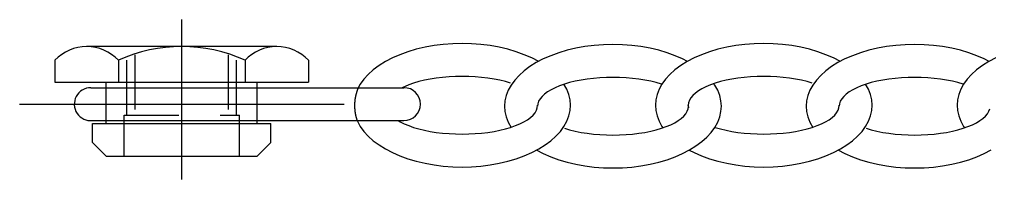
# Model space of a CAD drawing. Extents: x 88 to 321, y 172 to 272.
# Drawn here: x 142.76 to 178.11, y 259.13 to 264.97 of the extents above; entities that cross this region are included whole.
import ezdxf

# ---------------------------------------------------------------- set-up
doc = ezdxf.new("R2010")
doc.units = 0
doc.linetypes.add('CENTER', pattern=[17.5, 13, -1.5, 1.5, -1.5])
doc.linetypes.add('DASHED', pattern=[3.5, 2, -1.5])
doc.layers.get('0').update_dxf_attribs({"linetype": 'CONTINUOUS'})
doc.layers.add('CENTER', color=1, linetype='CENTER')

msp = doc.modelspace()

# ---------------------------------------------------------------- linework, layer by layer
at = {"color": 7, "linetype": 'CONTINUOUS'}
for p, q in [((158.893, 264.087), (158.549, 264.079)), ((159.237, 264.079), (158.893, 264.087)), ((169.885, 264.087), (169.541, 264.079)), ((170.229, 264.079), (169.885, 264.087)), ((152.14, 263.978), (145.212, 263.978)), ((156.918, 263.786), (156.628, 263.68)), ((157.224, 263.877), (156.918, 263.786)), ((157.542, 263.952), (157.224, 263.877)), ((157.871, 264.011), (157.542, 263.952)), ((158.207, 264.053), (157.871, 264.011)), ((158.549, 264.079), (158.207, 264.053)), ((159.579, 264.053), (159.237, 264.079)), ((159.916, 264.011), (159.579, 264.053)), ((160.244, 263.952), (159.916, 264.011)), ((160.563, 263.877), (160.244, 263.952)), ((160.868, 263.786), (160.563, 263.877)), ((161.159, 263.68), (160.868, 263.786)), ((162.414, 263.75), (162.123, 263.645)), ((162.72, 263.841), (162.414, 263.75)), ((163.038, 263.916), (162.72, 263.841)), ((163.367, 263.975), (163.038, 263.916)), ((163.703, 264.017), (163.367, 263.975)), ((164.045, 264.043), (163.703, 264.017)), ((164.389, 264.052), (164.045, 264.043)), ((164.733, 264.043), (164.389, 264.052)), ((165.075, 264.017), (164.733, 264.043)), ((165.411, 263.975), (165.075, 264.017)), ((165.74, 263.916), (165.411, 263.975)), ((166.058, 263.841), (165.74, 263.916)), ((166.364, 263.75), (166.058, 263.841)), ((166.655, 263.645), (166.364, 263.75)), ((167.91, 263.786), (167.619, 263.68)), ((168.216, 263.877), (167.91, 263.786)), ((168.534, 263.952), (168.216, 263.877)), ((168.863, 264.011), (168.534, 263.952)), ((169.199, 264.053), (168.863, 264.011)), ((169.541, 264.079), (169.199, 264.053)), ((170.571, 264.053), (170.229, 264.079)), ((170.907, 264.011), (170.571, 264.053)), ((171.236, 263.952), (170.907, 264.011)), ((171.554, 263.877), (171.236, 263.952)), ((171.86, 263.786), (171.554, 263.877)), ((172.151, 263.68), (171.86, 263.786)), ((173.406, 263.75), (173.115, 263.645)), ((173.712, 263.841), (173.406, 263.75)), ((174.03, 263.916), (173.712, 263.841)), ((174.359, 263.975), (174.03, 263.916)), ((174.695, 264.017), (174.359, 263.975)), ((175.037, 264.043), (174.695, 264.017)), ((175.381, 264.052), (175.037, 264.043)), ((175.725, 264.043), (175.381, 264.052)), ((176.067, 264.017), (175.725, 264.043)), ((176.403, 263.975), (176.067, 264.017)), ((176.732, 263.916), (176.403, 263.975)), ((177.05, 263.841), (176.732, 263.916)), ((177.356, 263.75), (177.05, 263.841)), ((177.647, 263.645), (177.356, 263.75)), ((144.057, 263.478), (144.057, 262.678)), ((146.367, 263.478), (146.367, 262.678)), ((150.985, 263.478), (150.985, 262.678)), ((153.295, 263.478), (153.295, 262.678)), ((156.1, 263.428), (155.867, 263.284)), ((156.354, 263.561), (156.1, 263.428)), ((156.628, 263.68), (156.354, 263.561)), ((161.432, 263.561), (161.159, 263.68)), ((161.596, 263.393), (161.363, 263.248)), ((161.686, 263.428), (161.432, 263.561)), ((161.85, 263.525), (161.596, 263.393)), ((162.123, 263.645), (161.85, 263.525)), ((166.928, 263.525), (166.655, 263.645)), ((167.092, 263.428), (166.859, 263.284)), ((167.103, 263.434), (166.928, 263.525)), ((167.346, 263.561), (167.092, 263.428)), ((167.619, 263.68), (167.346, 263.561)), ((172.424, 263.561), (172.151, 263.68)), ((172.588, 263.393), (172.355, 263.248)), ((172.678, 263.428), (172.424, 263.561)), ((172.842, 263.525), (172.588, 263.393)), ((173.115, 263.645), (172.842, 263.525)), ((177.92, 263.525), (177.647, 263.645)), ((178.084, 263.428), (177.851, 263.284)), ((178.095, 263.434), (177.92, 263.525)), ((178.338, 263.561), (178.084, 263.428)), ((155.658, 263.128), (155.472, 262.962)), ((155.867, 263.284), (155.658, 263.128)), ((161.153, 263.092), (160.968, 262.927)), ((161.363, 263.248), (161.153, 263.092)), ((166.649, 263.128), (166.464, 262.962)), ((166.859, 263.284), (166.649, 263.128)), ((172.145, 263.092), (171.96, 262.927)), ((172.355, 263.248), (172.145, 263.092)), ((177.641, 263.128), (177.456, 262.962)), ((177.851, 263.284), (177.641, 263.128)), ((144.057, 262.678), (153.295, 262.678)), ((145.926, 262.478), (145.926, 262.678)), ((151.426, 262.478), (151.426, 262.678)), ((155.313, 262.788), (155.181, 262.607)), ((155.472, 262.962), (155.313, 262.788)), ((157.316, 262.698), (157.126, 262.642)), ((157.518, 262.747), (157.316, 262.698)), ((157.731, 262.789), (157.518, 262.747)), ((157.953, 262.824), (157.731, 262.789)), ((158.181, 262.852), (157.953, 262.824)), ((158.416, 262.871), (158.181, 262.852)), ((158.654, 262.883), (158.416, 262.871)), ((158.893, 262.887), (158.654, 262.883)), ((159.133, 262.883), (158.893, 262.887)), ((159.371, 262.871), (159.133, 262.883)), ((159.605, 262.852), (159.371, 262.871)), ((159.834, 262.824), (159.605, 262.852)), ((160.055, 262.789), (159.834, 262.824)), ((160.268, 262.747), (160.055, 262.789)), ((160.471, 262.698), (160.268, 262.747)), ((160.661, 262.642), (160.471, 262.698)), ((160.809, 262.752), (160.677, 262.571)), ((160.968, 262.927), (160.809, 262.752)), ((163.014, 262.711), (162.812, 262.662)), ((163.227, 262.753), (163.014, 262.711)), ((163.449, 262.788), (163.227, 262.753)), ((163.677, 262.816), (163.449, 262.788)), ((163.912, 262.836), (163.677, 262.816)), ((164.149, 262.848), (163.912, 262.836)), ((164.389, 262.852), (164.149, 262.848)), ((164.629, 262.848), (164.389, 262.852)), ((164.867, 262.836), (164.629, 262.848)), ((165.101, 262.816), (164.867, 262.836)), ((165.33, 262.788), (165.101, 262.816)), ((165.551, 262.753), (165.33, 262.788)), ((165.764, 262.711), (165.551, 262.753)), ((165.966, 262.662), (165.764, 262.711)), ((166.305, 262.788), (166.173, 262.607)), ((166.464, 262.962), (166.305, 262.788)), ((168.308, 262.698), (168.117, 262.642)), ((168.51, 262.747), (168.308, 262.698)), ((168.723, 262.789), (168.51, 262.747)), ((168.944, 262.824), (168.723, 262.789)), ((169.173, 262.852), (168.944, 262.824)), ((169.407, 262.871), (169.173, 262.852)), ((169.645, 262.883), (169.407, 262.871)), ((169.885, 262.887), (169.645, 262.883)), ((170.125, 262.883), (169.885, 262.887)), ((170.363, 262.871), (170.125, 262.883)), ((170.597, 262.852), (170.363, 262.871)), ((170.826, 262.824), (170.597, 262.852)), ((171.047, 262.789), (170.826, 262.824)), ((171.26, 262.747), (171.047, 262.789)), ((171.462, 262.698), (171.26, 262.747)), ((171.653, 262.642), (171.462, 262.698)), ((171.801, 262.752), (171.669, 262.571)), ((171.96, 262.927), (171.801, 262.752)), ((174.006, 262.711), (173.804, 262.662)), ((174.219, 262.753), (174.006, 262.711)), ((174.44, 262.788), (174.219, 262.753)), ((174.669, 262.816), (174.44, 262.788)), ((174.903, 262.836), (174.669, 262.816)), ((175.141, 262.848), (174.903, 262.836)), ((175.381, 262.852), (175.141, 262.848)), ((175.621, 262.848), (175.381, 262.852)), ((175.858, 262.836), (175.621, 262.848)), ((176.093, 262.816), (175.858, 262.836)), ((176.321, 262.788), (176.093, 262.816)), ((176.543, 262.753), (176.321, 262.788)), ((176.756, 262.711), (176.543, 262.753)), ((176.958, 262.662), (176.756, 262.711)), ((177.297, 262.788), (177.165, 262.607)), ((177.456, 262.962), (177.297, 262.788)), ((145.362, 262.478), (156.775, 262.478)), ((155.181, 262.607), (155.107, 262.478)), ((156.949, 262.58), (156.705, 262.478)), ((157.126, 262.642), (156.949, 262.58)), ((160.574, 262.384), (160.499, 262.192)), ((160.677, 262.571), (160.574, 262.384)), ((162.008, 262.327), (161.897, 262.245)), ((162.136, 262.404), (162.008, 262.327)), ((162.282, 262.476), (162.136, 262.404)), ((162.445, 262.544), (162.282, 262.476)), ((162.621, 262.606), (162.445, 262.544)), ((162.709, 262.42), (162.605, 262.607)), ((162.812, 262.662), (162.621, 262.606)), ((162.783, 262.228), (162.709, 262.42)), ((166.157, 262.606), (165.966, 262.662)), ((166.07, 262.42), (165.995, 262.228)), ((166.173, 262.607), (166.07, 262.42)), ((167.503, 262.362), (167.393, 262.281)), ((167.632, 262.44), (167.503, 262.362)), ((167.778, 262.512), (167.632, 262.44)), ((167.94, 262.58), (167.778, 262.512)), ((168.117, 262.642), (167.94, 262.58)), ((168.101, 262.571), (168.063, 262.623)), ((168.205, 262.384), (168.101, 262.571)), ((168.279, 262.192), (168.205, 262.384)), ((171.566, 262.384), (171.491, 262.192)), ((171.669, 262.571), (171.566, 262.384)), ((172.999, 262.327), (172.889, 262.245)), ((173.128, 262.404), (172.999, 262.327)), ((173.274, 262.476), (173.128, 262.404)), ((173.436, 262.544), (173.274, 262.476)), ((173.613, 262.606), (173.436, 262.544)), ((173.7, 262.42), (173.597, 262.607)), ((173.804, 262.662), (173.613, 262.606)), ((173.775, 262.228), (173.7, 262.42)), ((177.149, 262.606), (176.958, 262.662)), ((177.061, 262.42), (176.987, 262.228)), ((177.165, 262.607), (177.061, 262.42)), ((177.162, 262.601), (177.149, 262.606)), ((160.454, 261.998), (160.439, 261.802)), ((160.499, 262.192), (160.454, 261.998)), ((161.681, 261.984), (161.65, 261.893)), ((161.733, 262.073), (161.681, 261.984)), ((161.805, 262.161), (161.733, 262.073)), ((161.897, 262.245), (161.805, 262.161)), ((162.828, 262.034), (162.783, 262.228)), ((162.843, 261.837), (162.828, 262.034)), ((165.95, 262.034), (165.935, 261.837)), ((165.995, 262.228), (165.95, 262.034)), ((167.177, 262.02), (167.145, 261.929)), ((167.229, 262.109), (167.177, 262.02)), ((167.301, 262.197), (167.229, 262.109)), ((167.393, 262.281), (167.301, 262.197)), ((168.324, 261.998), (168.279, 262.192)), ((168.339, 261.802), (168.324, 261.998)), ((171.446, 261.998), (171.431, 261.802)), ((171.491, 262.192), (171.446, 261.998)), ((172.673, 261.984), (172.641, 261.893)), ((172.725, 262.073), (172.673, 261.984)), ((172.797, 262.161), (172.725, 262.073)), ((172.889, 262.245), (172.797, 262.161)), ((173.82, 262.034), (173.775, 262.228)), ((173.835, 261.837), (173.82, 262.034)), ((176.942, 262.034), (176.927, 261.837)), ((176.987, 262.228), (176.942, 262.034)), ((160.439, 261.802), (160.454, 261.605)), ((160.454, 261.605), (160.499, 261.411)), ((161.55, 261.566), (161.601, 261.655)), ((161.601, 261.655), (161.633, 261.746)), ((161.633, 261.746), (161.643, 261.837)), ((161.65, 261.893), (161.639, 261.802)), ((162.783, 261.447), (162.828, 261.641)), ((162.828, 261.641), (162.843, 261.837)), ((165.935, 261.837), (165.95, 261.641)), ((165.95, 261.641), (165.995, 261.447)), ((167.045, 261.53), (167.097, 261.619)), ((167.097, 261.619), (167.129, 261.71)), ((167.129, 261.71), (167.139, 261.802)), ((167.145, 261.929), (167.135, 261.837)), ((167.135, 261.837), (167.145, 261.746)), ((167.139, 261.802), (167.135, 261.837)), ((168.279, 261.411), (168.324, 261.605)), ((168.324, 261.605), (168.339, 261.802)), ((171.431, 261.802), (171.446, 261.605)), ((171.446, 261.605), (171.491, 261.411)), ((172.541, 261.566), (172.593, 261.655)), ((172.593, 261.655), (172.625, 261.746)), ((172.625, 261.746), (172.635, 261.837)), ((172.641, 261.893), (172.631, 261.802)), ((173.775, 261.447), (173.82, 261.641)), ((173.82, 261.641), (173.835, 261.837)), ((176.927, 261.837), (176.942, 261.641)), ((176.942, 261.641), (176.987, 261.447)), ((178.037, 261.53), (178.089, 261.619)), ((178.089, 261.619), (178.12, 261.71)), ((145.362, 261.278), (156.775, 261.278)), ((155.067, 261.278), (155.078, 261.255)), ((155.078, 261.255), (155.181, 261.068)), ((156.569, 261.278), (156.641, 261.235)), ((160.499, 261.411), (160.574, 261.219)), ((161.146, 261.235), (161.275, 261.312)), ((161.275, 261.312), (161.386, 261.394)), ((161.386, 261.394), (161.477, 261.478)), ((161.477, 261.478), (161.55, 261.566)), ((162.605, 261.068), (162.709, 261.255)), ((162.709, 261.255), (162.783, 261.447)), ((165.995, 261.447), (166.07, 261.255)), ((166.07, 261.255), (166.173, 261.068)), ((166.642, 261.199), (166.771, 261.277)), ((166.771, 261.277), (166.881, 261.358)), ((166.881, 261.358), (166.973, 261.442)), ((166.973, 261.442), (167.045, 261.53)), ((168.205, 261.219), (168.279, 261.411)), ((171.491, 261.411), (171.566, 261.219)), ((172.138, 261.235), (172.267, 261.312)), ((172.267, 261.312), (172.377, 261.394)), ((172.377, 261.394), (172.469, 261.478)), ((172.469, 261.478), (172.541, 261.566)), ((173.597, 261.068), (173.7, 261.255)), ((173.7, 261.255), (173.775, 261.447)), ((176.987, 261.447), (177.061, 261.255)), ((177.061, 261.255), (177.165, 261.068)), ((177.634, 261.199), (177.762, 261.277)), ((177.762, 261.277), (177.873, 261.358)), ((177.873, 261.358), (177.965, 261.442)), ((177.965, 261.442), (178.037, 261.53)), ((145.426, 261.178), (151.926, 261.178)), ((145.426, 260.478), (145.426, 261.178)), ((151.926, 260.478), (151.926, 261.178)), ((155.181, 261.068), (155.313, 260.887)), ((156.641, 261.235), (156.787, 261.162)), ((156.787, 261.162), (156.949, 261.095)), ((156.949, 261.095), (157.126, 261.033)), ((157.126, 261.033), (157.316, 260.977)), ((157.316, 260.977), (157.518, 260.928)), ((157.518, 260.928), (157.731, 260.886)), ((160.055, 260.886), (160.268, 260.928)), ((160.268, 260.928), (160.471, 260.977)), ((160.471, 260.977), (160.661, 261.033)), ((160.574, 261.219), (160.677, 261.032)), ((160.661, 261.033), (160.838, 261.095)), ((160.838, 261.095), (161, 261.162)), ((161, 261.162), (161.146, 261.235)), ((162.473, 260.887), (162.605, 261.068)), ((162.621, 260.997), (162.812, 260.941)), ((162.812, 260.941), (163.014, 260.892)), ((165.764, 260.892), (165.966, 260.941)), ((165.966, 260.941), (166.157, 260.997)), ((166.157, 260.997), (166.334, 261.059)), ((166.173, 261.068), (166.211, 261.016)), ((166.334, 261.059), (166.496, 261.127)), ((166.496, 261.127), (166.642, 261.199)), ((167.969, 260.851), (168.101, 261.032)), ((168.101, 261.032), (168.205, 261.219)), ((168.117, 261.033), (168.308, 260.977)), ((168.308, 260.977), (168.51, 260.928)), ((168.51, 260.928), (168.723, 260.886)), ((171.047, 260.886), (171.26, 260.928)), ((171.26, 260.928), (171.462, 260.977)), ((171.462, 260.977), (171.653, 261.033)), ((171.566, 261.219), (171.669, 261.032)), ((171.653, 261.033), (171.83, 261.095)), ((171.83, 261.095), (171.992, 261.162)), ((171.992, 261.162), (172.138, 261.235)), ((173.465, 260.887), (173.597, 261.068)), ((173.613, 260.997), (173.804, 260.941)), ((173.804, 260.941), (174.006, 260.892)), ((176.756, 260.892), (176.958, 260.941)), ((176.958, 260.941), (177.149, 260.997)), ((177.149, 260.997), (177.325, 261.059)), ((177.165, 261.068), (177.203, 261.016)), ((177.325, 261.059), (177.488, 261.127)), ((177.488, 261.127), (177.634, 261.199)), ((155.313, 260.887), (155.472, 260.712)), ((155.472, 260.712), (155.658, 260.547)), ((155.658, 260.547), (155.867, 260.391)), ((157.731, 260.886), (157.953, 260.851)), ((157.953, 260.851), (158.181, 260.823)), ((158.181, 260.823), (158.416, 260.803)), ((158.416, 260.803), (158.654, 260.791)), ((158.654, 260.791), (158.893, 260.787)), ((158.893, 260.787), (159.133, 260.791)), ((159.133, 260.791), (159.371, 260.803)), ((159.371, 260.803), (159.605, 260.823)), ((159.605, 260.823), (159.834, 260.851)), ((159.834, 260.851), (160.055, 260.886)), ((161.919, 260.391), (162.129, 260.547)), ((162.129, 260.547), (162.314, 260.712)), ((162.314, 260.712), (162.473, 260.887)), ((163.014, 260.892), (163.227, 260.85)), ((163.227, 260.85), (163.449, 260.815)), ((163.449, 260.815), (163.677, 260.787)), ((163.677, 260.787), (163.912, 260.768)), ((163.912, 260.768), (164.149, 260.756)), ((164.149, 260.756), (164.389, 260.752)), ((164.389, 260.752), (164.629, 260.756)), ((164.629, 260.756), (164.867, 260.768)), ((164.867, 260.768), (165.101, 260.787)), ((165.101, 260.787), (165.33, 260.815)), ((165.33, 260.815), (165.551, 260.85)), ((165.551, 260.85), (165.764, 260.892)), ((167.625, 260.511), (167.81, 260.677)), ((167.81, 260.677), (167.969, 260.851)), ((168.723, 260.886), (168.944, 260.851)), ((168.944, 260.851), (169.173, 260.823)), ((169.173, 260.823), (169.407, 260.803)), ((169.407, 260.803), (169.645, 260.791)), ((169.645, 260.791), (169.885, 260.787)), ((169.885, 260.787), (170.125, 260.791)), ((170.125, 260.791), (170.363, 260.803)), ((170.363, 260.803), (170.597, 260.823)), ((170.597, 260.823), (170.826, 260.851)), ((170.826, 260.851), (171.047, 260.886)), ((172.911, 260.391), (173.121, 260.547)), ((173.121, 260.547), (173.306, 260.712)), ((173.306, 260.712), (173.465, 260.887)), ((174.006, 260.892), (174.219, 260.85)), ((174.219, 260.85), (174.44, 260.815)), ((174.44, 260.815), (174.669, 260.787)), ((174.669, 260.787), (174.903, 260.768)), ((174.903, 260.768), (175.141, 260.756)), ((175.141, 260.756), (175.381, 260.752)), ((175.381, 260.752), (175.621, 260.756)), ((175.621, 260.756), (175.858, 260.768)), ((175.858, 260.768), (176.093, 260.787)), ((176.093, 260.787), (176.321, 260.815)), ((176.321, 260.815), (176.543, 260.85)), ((176.543, 260.85), (176.756, 260.892)), ((145.926, 259.978), (145.426, 260.478)), ((151.926, 260.478), (151.426, 259.978)), ((155.867, 260.391), (156.1, 260.246)), ((156.1, 260.246), (156.354, 260.114)), ((161.432, 260.114), (161.686, 260.246)), ((161.596, 260.211), (161.85, 260.078)), ((161.686, 260.246), (161.919, 260.391)), ((166.928, 260.078), (167.182, 260.211)), ((167.172, 260.204), (167.346, 260.114)), ((167.182, 260.211), (167.415, 260.355)), ((167.415, 260.355), (167.625, 260.511)), ((172.424, 260.114), (172.678, 260.246)), ((172.588, 260.211), (172.842, 260.078)), ((172.678, 260.246), (172.911, 260.391)), ((177.92, 260.078), (178.174, 260.211)), ((145.926, 259.978), (151.426, 259.978)), ((156.354, 260.114), (156.628, 259.994)), ((156.628, 259.994), (156.918, 259.889)), ((156.918, 259.889), (157.224, 259.798)), ((160.563, 259.798), (160.868, 259.889)), ((160.868, 259.889), (161.159, 259.994)), ((161.159, 259.994), (161.432, 260.114)), ((161.85, 260.078), (162.123, 259.958)), ((162.123, 259.958), (162.414, 259.853)), ((162.414, 259.853), (162.72, 259.762)), ((166.058, 259.762), (166.364, 259.853)), ((166.364, 259.853), (166.655, 259.958)), ((166.655, 259.958), (166.928, 260.078)), ((167.346, 260.114), (167.619, 259.994)), ((167.619, 259.994), (167.91, 259.889)), ((167.91, 259.889), (168.216, 259.798)), ((171.554, 259.798), (171.86, 259.889)), ((171.86, 259.889), (172.151, 259.994)), ((172.151, 259.994), (172.424, 260.114)), ((172.842, 260.078), (173.115, 259.958)), ((173.115, 259.958), (173.406, 259.853)), ((173.406, 259.853), (173.712, 259.762)), ((177.05, 259.762), (177.356, 259.853)), ((177.356, 259.853), (177.647, 259.958)), ((177.647, 259.958), (177.92, 260.078)), ((157.224, 259.798), (157.542, 259.723)), ((157.542, 259.723), (157.871, 259.664)), ((157.871, 259.664), (158.207, 259.622)), ((158.207, 259.622), (158.549, 259.596)), ((158.549, 259.596), (158.893, 259.587)), ((158.893, 259.587), (159.237, 259.596)), ((159.237, 259.596), (159.579, 259.622)), ((159.579, 259.622), (159.916, 259.664)), ((159.916, 259.664), (160.244, 259.723)), ((160.244, 259.723), (160.563, 259.798)), ((162.72, 259.762), (163.038, 259.687)), ((163.038, 259.687), (163.367, 259.628)), ((163.367, 259.628), (163.703, 259.586)), ((163.703, 259.586), (164.045, 259.56)), ((164.045, 259.56), (164.389, 259.552)), ((164.389, 259.552), (164.733, 259.56)), ((164.733, 259.56), (165.075, 259.586)), ((165.075, 259.586), (165.411, 259.628)), ((165.411, 259.628), (165.74, 259.687)), ((165.74, 259.687), (166.058, 259.762)), ((168.216, 259.798), (168.534, 259.723)), ((168.534, 259.723), (168.863, 259.664)), ((168.863, 259.664), (169.199, 259.622)), ((169.199, 259.622), (169.541, 259.596)), ((169.541, 259.596), (169.885, 259.587)), ((169.885, 259.587), (170.229, 259.596)), ((170.229, 259.596), (170.571, 259.622)), ((170.571, 259.622), (170.907, 259.664)), ((170.907, 259.664), (171.236, 259.723)), ((171.236, 259.723), (171.554, 259.798)), ((173.712, 259.762), (174.03, 259.687)), ((174.03, 259.687), (174.359, 259.628)), ((174.359, 259.628), (174.695, 259.586)), ((174.695, 259.586), (175.037, 259.56)), ((175.037, 259.56), (175.381, 259.552)), ((175.381, 259.552), (175.725, 259.56)), ((175.725, 259.56), (176.067, 259.586)), ((176.067, 259.586), (176.403, 259.628)), ((176.403, 259.628), (176.732, 259.687)), ((176.732, 259.687), (177.05, 259.762))]:
    msp.add_line(p, q, dxfattribs=at)
at = {"color": 3, "linetype": 'DASHED'}
for p, q in [((146.676, 261.478), (146.676, 263.978)), ((146.976, 261.678), (146.976, 263.978)), ((150.376, 261.678), (150.376, 263.978)), ((150.676, 261.478), (150.676, 263.978)), ((145.926, 261.178), (145.926, 262.478)), ((151.426, 261.178), (151.426, 262.478)), ((146.576, 261.478), (150.776, 261.478)), ((146.576, 259.978), (146.576, 261.478)), ((150.776, 259.978), (150.776, 261.478))]:
    msp.add_line(p, q, dxfattribs=at)
msp.add_polyline3d([(155.107, 262.478, 0), (155.103, 262.469, 0), (155.099, 262.46, 0), (155.096, 262.451, 0), (155.092, 262.442, 0), (155.088, 262.432, 0), (155.085, 262.423, 0), (155.082, 262.414, 0), (155.078, 262.405, 0), (155.075, 262.395, 0), (155.071, 262.386, 0), (155.068, 262.377, 0), (155.065, 262.368, 0), (155.062, 262.358, 0), (155.059, 262.349, 0), (155.056, 262.34, 0), (155.053, 262.331, 0), (155.05, 262.321, 0), (155.047, 262.312, 0), (155.044, 262.303, 0), (155.042, 262.293, 0), (155.039, 262.284, 0), (155.036, 262.275, 0), (155.034, 262.265, 0), (155.031, 262.256, 0), (155.029, 262.247, 0), (155.026, 262.237, 0), (155.024, 262.228, 0), (155.021, 262.219, 0), (155.019, 262.209, 0), (155.017, 262.2, 0), (155.015, 262.191, 0), (155.013, 262.181, 0), (155.011, 262.172, 0), (155.009, 262.163, 0), (155.007, 262.153, 0), (155.005, 262.144, 0), (155.003, 262.134, 0), (155.001, 262.125, 0), (155, 262.116, 0), (154.998, 262.106, 0), (154.996, 262.097, 0), (154.995, 262.087, 0), (154.993, 262.078, 0), (154.992, 262.068, 0), (154.99, 262.059, 0), (154.989, 262.05, 0), (154.988, 262.04, 0), (154.987, 262.031, 0), (154.985, 262.021, 0), (154.984, 262.012, 0), (154.983, 262.002, 0), (154.982, 261.993, 0), (154.981, 261.983, 0), (154.98, 261.974, 0), (154.98, 261.965, 0), (154.979, 261.955, 0), (154.978, 261.946, 0), (154.977, 261.936, 0), (154.977, 261.927, 0), (154.976, 261.917, 0), (154.976, 261.908, 0), (154.975, 261.898, 0), (154.975, 261.889, 0), (154.975, 261.879, 0), (154.974, 261.87, 0), (154.974, 261.86, 0), (154.974, 261.851, 0), (154.974, 261.842, 0), (154.974, 261.832, 0), (154.974, 261.823, 0), (154.974, 261.813, 0), (154.974, 261.804, 0), (154.974, 261.794, 0), (154.974, 261.785, 0), (154.974, 261.775, 0), (154.975, 261.766, 0), (154.975, 261.756, 0), (154.976, 261.747, 0), (154.976, 261.737, 0), (154.977, 261.728, 0), (154.977, 261.719, 0), (154.978, 261.709, 0), (154.979, 261.7, 0), (154.979, 261.69, 0), (154.98, 261.681, 0), (154.981, 261.671, 0), (154.982, 261.662, 0), (154.983, 261.652, 0), (154.984, 261.643, 0), (154.985, 261.634, 0), (154.986, 261.624, 0), (154.987, 261.615, 0), (154.989, 261.605, 0), (154.99, 261.596, 0), (154.991, 261.586, 0), (154.993, 261.577, 0), (154.994, 261.568, 0), (154.996, 261.558, 0), (154.997, 261.549, 0), (154.999, 261.539, 0), (155.001, 261.53, 0), (155.002, 261.521, 0), (155.004, 261.511, 0), (155.006, 261.502, 0), (155.008, 261.492, 0), (155.01, 261.483, 0), (155.012, 261.474, 0), (155.014, 261.464, 0), (155.016, 261.455, 0), (155.018, 261.446, 0), (155.021, 261.436, 0), (155.023, 261.427, 0), (155.025, 261.418, 0), (155.028, 261.408, 0), (155.03, 261.399, 0), (155.033, 261.39, 0), (155.035, 261.38, 0), (155.038, 261.371, 0), (155.041, 261.362, 0), (155.043, 261.352, 0), (155.046, 261.343, 0), (155.049, 261.334, 0), (155.052, 261.324, 0), (155.055, 261.315, 0), (155.058, 261.306, 0), (155.061, 261.297, 0), (155.064, 261.287, 0), (155.067, 261.278, 0)], dxfattribs=at)
at = {"color": 7, "linetype": 'CONTINUOUS'}
for centre, radius, start, end in [((145.212, 262.395), 1.583, 43.173, 136.827), ((148.676, 258.395), 5.583, 65.5673, 114.4327), ((152.14, 262.395), 1.583, 43.173, 136.827), ((145.362, 261.878), 0.6, 90, 275.8417), ((156.775, 261.878), 0.6, 0, 90), ((156.775, 261.878), 0.6, 270, 0)]:
    msp.add_arc(centre, radius, start, end, dxfattribs=at)
at = {"layer": 'CENTER', "color": 1, "linetype": 'CENTER'}
for p, q in [((148.676, 259.128), (148.676, 264.967)), ((142.762, 261.878), (154.59, 261.878))]:
    msp.add_line(p, q, dxfattribs=at)

doc.saveas('drawing.dxf')
